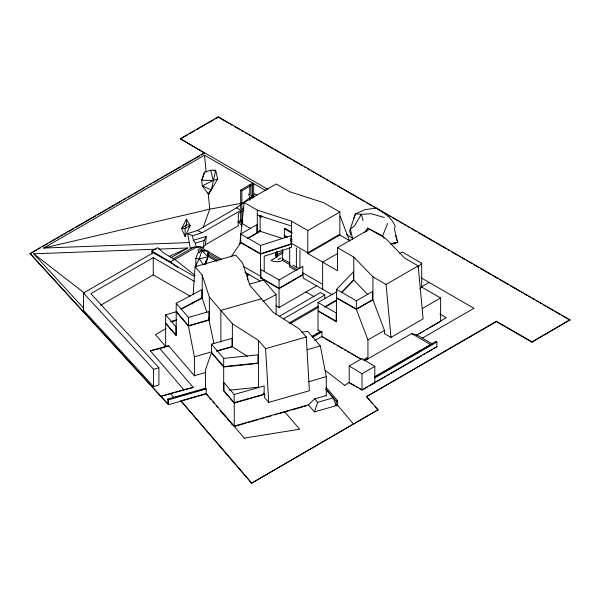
<?xml version="1.0" encoding="UTF-8"?>
<svg xmlns="http://www.w3.org/2000/svg" width="600" height="600" viewBox="0 0 600 600"><rect width="100%" height="100%" fill="white"/><g stroke="black" fill="none" stroke-linecap="round" stroke-linejoin="round"><path stroke-width="0.9" d="M192.532 303.952L192.66 302.093M193.155 294.653L195.03 266.752L235.702 255.075L242.625 263.108L249.877 285.345L273.022 312.202L299.355 328.965L306.278 336.998L309.39 390.735L268.718 402.412L264.623 397.658L264.623 394.373L263.49 393.06M187.695 233.565L192.517 235.71L193.327 240.345L206.28 236.303L204.075 240.442L203.355 247.71L198.368 246.48L196.185 247.74L194.632 247.05L190.23 248.138L187.695 233.565L197.317 230.558L236.647 207.855L250.388 197.228M201.907 246.877L203.355 247.71L205.44 244.763L206.28 236.303M239.805 244.222L244.163 202.522L276.285 183.975L289.837 191.79L323.655 202.702L339.847 212.048L339.847 235.058L307.793 253.56L307.793 230.558L339.847 212.048M206.347 263.257L207.585 256.837M207.938 255.007L208.635 251.34L201.998 250.597L197.685 253.245L195.795 258.525L195.892 265.32L196.748 266.94M217.665 178.965L213.278 180.398L202.298 185.828L211.298 189.938L215.663 170.295L210.683 170.257L204.202 172.29L201.72 180.24L202.298 185.828L208.62 194.31L217.665 178.965L215.663 170.295L213.938 170.722M204.877 264.45L205.882 260.955M207.885 253.958L208.635 251.34L208.05 256.92L205.042 264.51M366.668 231.405L367.635 228.083L382.642 235.905L384.075 238.23M234.255 426.097L308.37 404.812L314.468 411.893L317.64 402.33L333.127 397.882L336.27 405.63M195.892 265.32L199.26 258.772L201.998 250.597L208.05 256.92L199.26 258.772L195.795 258.525M211.298 189.938L211.882 188.28M203.1 227.452L209.76 209.175L208.222 193.358M204.428 173.085L201.72 180.24L213.278 180.398L210.683 170.257M353.332 219.337L355.433 213.885L364.928 209.678L376.237 208.065C383.715 212.805 392.528 218.01 395.303 226.995M382.642 235.905L387.577 223.507M210.075 190.942L208.62 194.31L208.058 192.645M185.108 236.55L190.148 225.66L186.495 219.09L181.597 228.585L185.108 236.55L185.07 228.63L186.585 224.483L186.495 219.09M364.763 232.388L367.635 228.083M231.173 256.837L240.728 242.67L260.558 254.115L291.495 244.155M417.9 267.202L421.688 263.235L402.263 252.015L399.9 253.38M419.79 289.043L421.688 287.062L421.688 263.235M336.54 289.358L356.37 300.803L372.577 291.45L372.577 299.663L356.37 309.022L336.54 297.577L336.54 289.358L353.55 271.748L353.55 279.968L341.58 292.358M341.655 292.695L353.798 280.125L353.798 257.115L337.5 247.702L337.5 270.712L307.793 253.56M308.37 404.812L314.678 398.895L326.272 395.565M251.835 196.11L254.73 193.875L256.972 195.165M192.517 235.71L202.147 232.702L240.915 210.315L243.78 208.103M257.295 232.282L260.123 230.438M247.822 238.567L260.123 231.263L282.21 238.395M204.57 153.18L180.248 138.735L218.28 116.775L570 319.845L531.975 342.21L496.395 321.668L366.428 396.705L496.395 321.255L531.975 341.798L570 319.845M180.248 139.148L187.53 134.94M189.15 134.002L194.812 130.733M196.433 129.803L206.145 124.192M207.757 123.262L213.42 119.993M215.04 119.055L217.47 117.66M196.59 396.683L168.51 404.745L30 253.493L204.51 152.738L204.51 153.15M30.81 253.433L36.495 250.155M38.115 249.218L40.553 247.808M42.172 246.87L47.858 243.593M49.477 242.655L51.915 241.245M53.535 240.308L55.162 239.37M56.782 238.433L59.22 237.03M60.84 236.093L62.468 235.155M64.088 234.218L66.525 232.815M68.145 231.877L73.83 228.593M75.45 227.655L95.745 215.94M97.365 215.002L107.108 209.385M108.735 208.447L114.413 205.163M116.04 204.225L121.718 200.947M123.345 200.01L125.775 198.608M127.403 197.67L133.08 194.385M134.708 193.447L137.137 192.045M138.765 191.108L140.385 190.17M142.012 189.233L144.442 187.822M146.07 186.885L147.69 185.955M150.127 184.545L151.748 183.608M153.375 182.67L159.053 179.392M160.68 178.455L163.11 177.045M164.738 176.108L180.968 166.74M182.595 165.803L192.33 160.178M193.958 159.24L199.635 155.962M201.263 155.025L203.7 153.615M189.308 242.565L43.68 248.055L204.51 155.205L265.98 190.688M240.66 208.657L240.66 190.095L252.472 183.27L253.702 183.983L253.702 197.82M240.66 190.095L241.89 190.8L253.702 183.983M152.145 253.77L151.822 251.07L157.733 247.665L163.403 252.825L174.712 259.358L195.038 275.392M194.25 281.317L153.248 257.647L90.892 293.647L158.895 367.68L158.895 384.938L153.562 386.572L83.468 310.26L83.468 293.002L153.248 252.712L194.333 276.435M243.735 210.337L238.267 213.487L238.267 225.81L205.44 244.763M170.79 257.79L187.74 248.002L158.805 249.09M172.837 259.072L193.913 246.9M237.675 222.038L242.46 219.278M151.822 251.07L170.438 261.817L174.712 259.358M174.472 259.77L196.995 246.765L204.285 250.98M242.947 220.343L239.243 222.48L242.017 226.103M241.32 222.705L242.94 221.767M100.605 305.288L153.248 274.897L190.23 296.25M259.702 216.51L261.285 215.603M201.69 251.235L202.92 250.522L197.873 249.743L199.222 252.653M260.332 217.605L262.702 216.24M240.728 234.038L260.558 245.49L291.053 235.665L291.053 243.885L260.558 253.702L240.728 242.257L240.728 234.038L256.935 224.678L256.935 232.897L247.208 238.515M285.915 237.9L284.362 237.007L284.362 228.788L285.075 228.375L291.975 232.358M284.362 237.007L285.075 236.595M283.207 251.22L276.983 254.812L277.418 255.06L276.705 255.472L275.558 254.812M276.983 251.782L276.983 256.455L283.207 252.862M277.418 252.135L277.418 256.702L271.013 260.4A8.047 4.65 0 0 0 282.397 260.4L289.98 264.78M247.837 275.332L249.458 274.395M278.13 259.575L280.972 257.933M283.11 258.345L282.397 258.757L289.98 263.138M283.11 259.987L282.397 260.4L282.397 249.442M166.028 328.582L155.49 334.665L165.645 346.455L168.78 345.99L194.385 375.705L205.71 372.45M339.847 234.233L307.793 252.743L291.495 243.33M279.067 280.005L302.805 266.295L302.805 274.515L279.067 288.218L260.91 277.74L260.91 269.52L279.067 280.005L279.067 288.218M337.5 247.702L369.555 229.2L385.748 238.545L404.64 258.075L418.185 265.897L423.127 318.87L391.005 337.418L384.495 333.66L384.495 330.375L372.938 299.865L372.938 276.862L353.798 257.115M337.868 253.35L322.642 262.14L322.642 289.252M260.558 254.115L260.558 277.942L279.067 288.63L303.165 274.718L303.165 278.002L332.385 294.877M316.68 285.81L279.067 307.53L275.962 305.737M279.112 316.44L320.513 292.538L324.78 295.005L324.78 298.702M283.538 318.817L324.78 295.005M318.03 302.498L336.188 312.983L336.188 321.195L318.03 310.718L318.03 302.498L337.02 291.532M289.2 322.942L318.308 306.135M289.882 323.782L318.21 307.425M324.36 307.058L337.02 299.752M325.26 306.952L336.502 300.457M372.938 276.862L386.062 284.438L418.185 265.897M318.03 330.375L318.03 311.123L336.54 321.81L336.54 297.983L356.37 309.435L372.938 299.865M312.09 336.345L320.888 331.267L321.96 331.882L321.96 336.397L361.252 359.085M312.892 336.293L314.49 335.37M316.087 334.447L320.888 331.673L318.03 330.022M312.285 337.462L321.96 331.882M314.707 340.59L321.96 336.397M421.283 286.95L429.127 282.42M367.935 359.183L367.935 339.938L384.495 330.375M422.213 308.595L440.603 297.983L440.603 321.397M354.803 386.055L349.2 382.822L349.2 365.978L362.01 358.582L374.812 366.39L374.812 382.822M362.918 360.082L366.862 357.81L367.935 358.425L364.845 360.21M364.388 360.877L411.638 333.6L416.618 334.83L432.653 344.085M419.018 333.862L420.615 332.94M422.213 332.01L424.612 330.63M426.21 329.707L427.808 328.785M429.405 327.862L439.8 321.862M422.31 338.123L473.955 308.303L421.17 277.822M367.642 386.963L362.01 390.217L362.01 373.785L374.812 366.39M344.407 385.59L349.207 382.403L362.01 389.805L436.92 346.553M374.812 376.657L435.855 341.423L436.92 342.038L436.92 346.965M375.615 376.612L386.827 370.132M388.433 369.21L394.035 365.978M395.64 365.048L401.243 361.815M402.847 360.892L404.445 359.962M406.05 359.04L425.265 347.94M426.87 347.017L430.875 344.707L411.638 333.6M374.812 377.895L436.92 342.038M369.21 386.055L374.895 382.778M376.425 381.892L378.923 380.452M379.657 380.032L386.175 376.267M387.72 375.375L389.393 374.407M390.945 373.507L414.368 359.985M415.95 359.07L421.62 355.8M423.21 354.885L424.838 353.94M426.435 353.017L432.09 349.755M433.695 348.825L436.118 347.43M378.038 409.778L251.535 483.225L378.038 409.778L366.428 396.293M176.212 303.263L188.445 317.46L208.913 311.58L208.913 319.8L188.445 325.68L176.212 311.475L176.212 303.263L201.84 289.665L201.84 297.885L181.178 308.843M181.087 309.3L202.215 298.103L202.215 275.093L195.03 266.752M262.987 301.47L276.09 294.585L263.603 280.087L249.615 284.108M169.11 256.5L187.74 248.002M395.947 235.425L397.808 242.265L394.013 243.915L390.705 243.555M260.558 277.942L262.02 277.47M193.327 240.345L195.39 243.157L204.075 240.442M83.468 293.002L153.562 369.315L158.895 367.68M165.645 314.82L175.988 326.827L175.988 335.048L165.645 323.04L165.645 314.82L177.083 311.535M170.925 321.517L177.083 319.755M171.007 321.907L176.363 320.37M261.45 298.778L220.868 310.425L220.868 342.038M165.645 346.358L165.645 323.445L176.212 335.715L176.212 311.888L188.445 326.085L209.362 320.085L209.362 297.075L202.215 275.093M150.352 350.843L159.795 348.57L193.275 387.435L183.833 389.715L150.352 350.843L167.43 345.938M159.795 348.57L168.78 345.99M194.385 376.05L194.385 356.805L211.815 351.803M216.683 351.293L232.365 346.785L247.365 356.317M209.362 297.075L232.365 323.782L258.42 340.335L265.605 348.675L306.278 336.998M307.222 349.71L320.332 345.945L326.272 376.665L326.272 395.91M183.833 389.715L161.115 396.24L193.275 387.435M30 253.493L167.835 403.965L167.797 399.045L205.515 388.215L206.19 388.995L206.19 393.93L208.013 396.053M175.042 397.38L179.52 396.09M181.312 395.58L192.067 392.49M195.653 391.463L198.345 390.69M200.138 390.173L204.623 388.882M167.797 399.045L168.51 399.817L206.19 388.995M251.535 483.225L180.877 400.785L206.19 393.518L244.575 438.487M198.112 396.248L205.29 394.185M205.515 388.972L205.515 369.728L211.455 352.793L223.688 366.998L223.688 390.825L234.255 403.088L264.623 394.373M308.79 381.69L326.272 376.665M235.155 426.248L245.925 423.158M247.725 422.64L258.495 419.543M260.295 419.033L264.78 417.743M266.58 417.225L271.072 415.935M274.657 414.908L277.358 414.127M279.15 413.618L284.535 412.065L284.535 411.66L299.678 429.225L244.575 438.075M285.428 411.81L289.868 410.535M291.645 410.025L302.295 406.972M304.072 406.463L306.735 405.697M325.897 389.07L336.27 401.107L337.62 400.725L337.62 405.653M314.468 411.893L337.62 405.24M211.545 344.138L223.688 358.365L257.947 354.84L257.947 363.053L223.688 366.585L211.545 352.358L211.545 344.138L232.042 338.31L232.042 346.522L216.892 350.835M234.18 394.485L264.142 385.957L264.142 394.17L234.18 402.697L223.905 390.675L223.905 382.455L234.18 394.485L234.18 402.697M390.915 243.93L397.808 242.265L396.495 239.407L394.342 227.572M43.68 248.055L209.76 209.175L243.577 202.882M390.615 243.833L397.808 242.265M301.433 332.145L307.845 331.455L320.332 345.945M223.688 366.998L258.42 363.345M229.17 390.248L258.42 387.173L258.42 340.335M83.602 308.123L33.713 253.808L156 249.195M384.248 217.47L371.07 213.728L361.275 214.32L355.433 213.885L349.635 230.88L350.745 235.035M244.163 202.522L257.295 210.097L291.495 221.145L307.793 230.558M257.295 215.025L291.495 226.072M197.317 230.558L202.147 232.702M219.09 117.66L228.81 123.27M230.43 124.208L232.058 125.145M234.487 126.547L240.157 129.825M241.778 130.755L243.397 131.692M245.017 132.63L247.455 134.032M249.075 134.97L250.695 135.907M252.315 136.837L254.745 138.248M256.365 139.178L262.043 142.455M263.663 143.392L273.382 149.002M275.01 149.94L280.68 153.218M282.3 154.155L291.218 159.3M292.837 160.238L302.558 165.847M304.185 166.785L305.805 167.722M307.425 168.66L309.855 170.062M311.475 171L313.905 172.403M315.525 173.34L317.145 174.27M318.772 175.208L321.202 176.61M322.822 177.547L324.442 178.485M326.062 179.422L328.493 180.825M330.112 181.755L335.79 185.032M337.41 185.97L343.08 189.248M344.7 190.178L364.965 201.877M366.585 202.815L372.255 206.093M373.875 207.022L376.312 208.425M377.933 209.362L379.553 210.3M381.173 211.237L383.603 212.64M385.222 213.577L386.842 214.507M388.463 215.445L390.9 216.847M392.52 217.785L398.19 221.062M399.81 222L402.24 223.403M403.86 224.34L405.487 225.27M407.107 226.208L409.537 227.61M411.158 228.548L416.827 231.825M418.455 232.763L434.662 242.115M436.283 243.053L446.002 248.67M447.63 249.6L449.25 250.538M451.68 251.94L457.35 255.218M458.97 256.155L460.59 257.093M462.217 258.022L464.647 259.433M466.268 260.362L467.888 261.3M469.507 262.237L471.938 263.64M473.558 264.577L479.235 267.847M480.855 268.785L490.575 274.403M492.202 275.34L497.873 278.61M499.493 279.548L508.41 284.692M510.03 285.63L519.757 291.248M521.377 292.185L522.998 293.115M524.618 294.053L527.048 295.455M528.668 296.392L530.287 297.33M531.908 298.267L534.345 299.67M535.965 300.6L538.395 302.01M540.015 302.94L541.635 303.877M543.255 304.815L545.685 306.218M547.305 307.155L552.982 310.433M554.602 311.362L560.273 314.64M561.893 315.577L570 320.257M180.248 138.735L267.788 189.278M346.222 234.555L352.62 238.252M339.847 235.058L350.01 240.923M421.688 287.062L440.603 297.983M439.905 314.01L446.295 317.7L416.618 335.243M284.362 228.788L292.11 233.265M236.647 207.855L240.915 210.315M284.362 235.365L287.468 237.15M290.565 238.942L292.11 239.835M290.565 240.585L292.11 241.478M241.98 223.44L250.845 228.555M292.83 265.05L299.228 268.748M276.983 256.455L277.418 256.702M289.657 265.275L297.705 269.925M302.535 272.707L322.642 284.325M296.017 270.593L289.657 266.918L289.657 247.312M306.007 291.975L314.13 296.663M243.645 266.535L260.558 276.3M244.83 272.153L260.062 280.942M199.373 246.495L221.58 259.32M207.525 252.847L219.683 259.868M208.14 254.955L217.913 260.595M207.712 256.132L216.675 261.308M321.697 336.66L324.135 338.07M325.755 339.007L331.433 342.285M333.053 343.215L334.68 344.153M337.11 345.562L342.788 348.84M344.407 349.778L346.035 350.707M347.655 351.645L350.085 353.055M351.712 353.985L357.39 357.263M359.01 358.2L360.63 359.138M356.4 386.985L358.005 387.908M359.603 388.83L361.207 389.752M349.2 365.978L362.01 373.785M325.192 370.38L344.407 385.178M33.713 253.808L84.637 293.205M170.438 261.817L177.697 267.548M353.798 280.125L367.83 294.6M170.722 393.908L174.142 397.635M367.035 397.418L369.48 400.252M370.702 401.67L372.54 403.8M374.985 406.635L378.038 410.183M326.01 387.24L337.62 400.725M325.83 389.408L333.127 397.882M337.305 404.873L353.655 424.268M314.678 398.895L317.64 402.33M209.235 397.463L211.065 399.585M212.888 401.707L214.718 403.83M216.548 405.952L217.763 407.362M220.2 410.197L233.603 425.752M220.8 411.3L225.69 416.978M227.528 419.107L229.365 421.237M231.195 423.368L232.417 424.785M180.877 400.785L251.535 482.812M199.26 258.772L203.355 264.712M352.68 239.355L350.415 229.042L354.487 225.93L361.275 214.32L363.045 220.462M340.17 216.173L349.425 240.577M356.37 309.435L367.935 339.938M202.215 298.103L206.79 312.165M208.5 317.445L213.9 343.575M188.445 326.085L194.385 356.805M195.39 243.157L196.185 247.74M204.51 155.205L206.138 171.953M386.062 284.438L391.005 337.418M265.605 348.675L268.718 402.412M531.975 341.798L531.975 342.21M496.395 321.255L496.395 321.668M444.75 351.075L444.75 351.487M356.37 300.803L356.37 309.022M336.27 401.107L336.27 406.043M299.94 250.072L299.94 268.252M296.385 248.017L296.385 267.105M291.495 221.145L291.495 247.44L264.21 256.222L264.21 271.163M279.067 288.63L279.067 307.875M276.705 251.632L276.705 257.115L275.558 256.455L275.558 252.72M276.09 294.585L276.09 314.745M260.558 245.49L260.558 253.702M260.123 215.947L260.123 232.08M257.295 210.097L257.295 233.1M252.472 183.27L252.472 198.03M249.803 198.428L249.803 200.288M247.68 273.405L247.68 279.945M241.89 190.8L241.89 209.37M241.89 211.23L241.89 222.368L240.66 221.655L240.66 211.447M234.255 403.088L234.255 426M232.365 323.782L232.365 346.785M223.688 358.365L223.688 366.585M218.28 116.775L218.28 117.188M188.445 317.46L188.445 325.68M168.51 399.817L168.51 404.745M153.562 369.315L153.562 386.572M153.248 257.647L153.248 274.897M82.845 311.025L82.845 311.438M252.27 196.155L250.417 198.788L248.572 194.017L249.803 194.73L249.803 184.815L251.032 185.528L251.032 195.442L252.27 196.155M186.585 224.483L181.597 228.585L185.07 228.63L190.148 225.66L186.585 224.483"/></g></svg>
